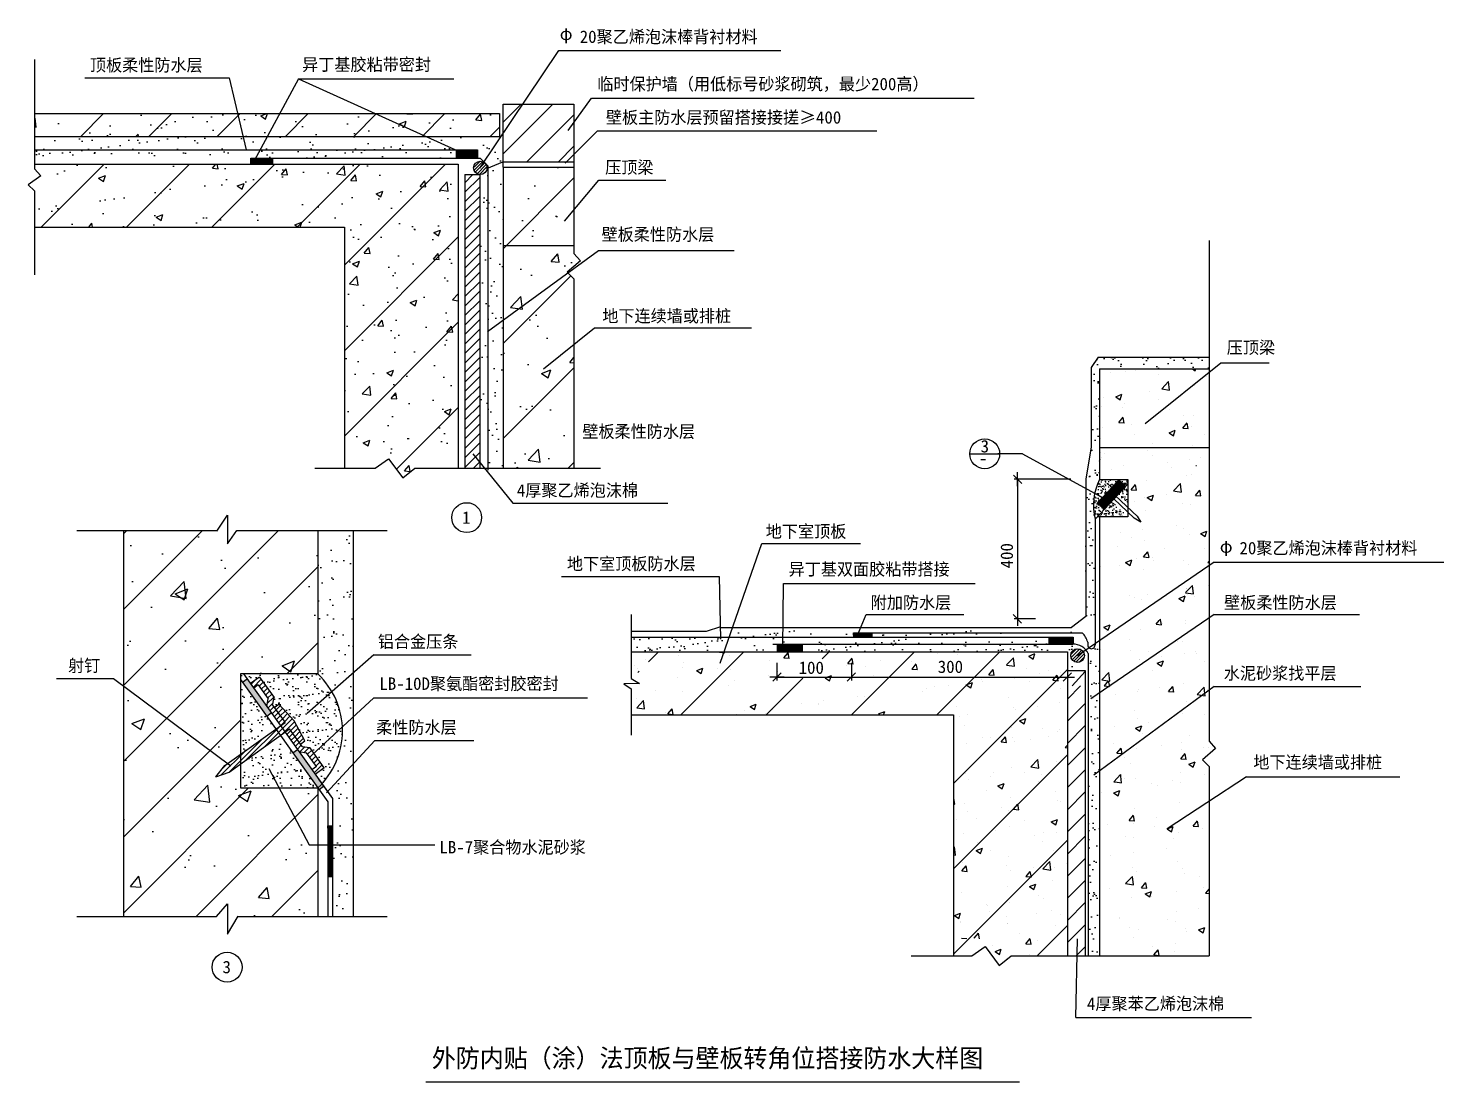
# Model space of a CAD drawing. Header units: metres. Extents: x 21 to 20130, y -1021 to 13938.
import ezdxf

# ---------------------------------------------------------------- set-up
doc = ezdxf.new("R2010")
doc.units = ezdxf.units.M
for name, color, linetype in [('THIN', 1, 'Continuous'), ('中型', 2, 'Continuous'), ('粗', 5, 'Continuous'), ('细', 1, 'Continuous')]:
    doc.layers.add(name, color=color, linetype=linetype)
pattern_1 = [(45, (0, 0), (-35.92102, 35.92102), [])]

# ---------------------------------------------------------------- blocks, each defined once
blk = doc.blocks.new('_ARCHTICK')
blk.add_line((-1, 0), (1, 0))
at = {"color": 2, "linetype": 'ByBlock'}
blk.add_lwpolyline([(-0.61, -0.61), (0.58, 0.58)], dxfattribs=at)

msp = doc.modelspace()

# ---------------------------------------------------------------- hatches: boundary and pattern name
at = {"layer": '细'}
h = msp.add_hatch(dxfattribs=at)
h.set_pattern_fill('AR-CONC', scale=5.4)
h.paths.add_polyline_path([(108.68, 12009.21), (108.68, 11940.8), (197.92, 11844.56), (20.6, 11717.52), (108.68, 11632.82), (108.68, 11116.48), (4511.04, 11116.48), (4511.04, 7691.89), (4949.86, 7691.89), (5140.34, 7824.82), (5340.78, 7555.33), (5510.39, 7691.89), (6129.79, 7691.89), (6129.79, 12009.21)])
h.paths.add_polyline_path([(6714.25, 12727.52), (108.68, 12727.52), (108.68, 12403.52), (6714.25, 12403.52)])
h = msp.add_hatch(dxfattribs=at)
h.set_pattern_fill('ANSI31', scale=216)
h.paths.add_polyline_path([(6714.25, 12403.52), (6714.25, 12727.52), (108.68, 12727.52), (108.68, 12403.52)])
h = msp.add_hatch(dxfattribs=at)
h.set_pattern_fill('ANSI31', scale=100)
h.paths.add_polyline_path([(7772.9, 12860.48), (6766.22, 12860.48), (6766.22, 12042.4), (7772.9, 12042.4)])
h = msp.add_hatch(dxfattribs=at)
h.set_pattern_fill('AR-SAND', scale=8)
h.paths.add_polyline_path([(108.68, 12403.52), (108.68, 12009.21), (3180.91, 12009.21), (3180.91, 12092.48), (3489.71, 12092.48), (6106.12, 12092.48), (6106.12, 12214.09), (6401.76, 12214.09), (6401.76, 12092.48), (6439.24, 12092.48), (6496.19, 12035.53, -0.09), (6520.86, 12010.85), (6547.24, 11984.48), (6547.24, 11951.85), (6764.41, 12042.4), (6752.96, 12527.6), (6714.25, 12482.1), (6714.25, 12403.52)])
h = msp.add_hatch(dxfattribs=at)
h.set_pattern_fill('SOLID')
h.paths.add_polyline_path([(3489.71, 12092.48), (3180.91, 12092.48), (3180.91, 12009.21), (3489.71, 12009.21)])
h = msp.add_hatch(dxfattribs=at)
h.set_pattern_fill('SOLID')
h.paths.add_polyline_path([(6401.76, 12214.09), (6106.12, 12214.09), (6106.12, 12092.48), (6401.76, 12092.48)])
h = msp.add_hatch(dxfattribs=at)
h.set_pattern_fill('ANSI31', scale=270)
h.paths.add_polyline_path([(6129.79, 12009.21), (108.68, 12009.21), (108.68, 11940.8), (197.92, 11844.56), (20.6, 11717.52), (108.68, 11632.82), (108.68, 11116.48), (4511.04, 11116.48), (4511.04, 7691.89), (4949.86, 7691.89), (5140.34, 7824.82), (5340.78, 7555.33), (5510.39, 7691.89), (6129.79, 7691.89)])
h = msp.add_hatch(dxfattribs=at)
h.set_pattern_fill('ANSI31', scale=10)
h.paths.add_polyline_path([(6537.52, 11957.09, 0.15), (6520.86, 12010.85), (6496.19, 12035.53, 0.57), (6347.73, 11965.74), (6353.13, 11965.74), (6353.13, 11924.41, 0.84)])
h = msp.add_hatch(dxfattribs=at)
h.set_pattern_fill('ANSI31', scale=10)
h.paths.add_polyline_path([(6520.86, 12010.85), (6496.19, 12035.53, 0.57), (6347.73, 11965.74), (6353.13, 11965.74), (6353.13, 11924.41, 0.84), (6537.52, 11957.09, 0.15)])
h = msp.add_hatch(dxfattribs=at)
h.set_pattern_fill('AR-SAND', scale=8)
h.paths.add_polyline_path([(6766.22, 11965.74), (6764.41, 12042.4), (6547.24, 11951.85), (6547.24, 9697.57), (6766.22, 9832.38)])
h.paths.add_polyline_path([(6766.22, 9832.38), (6547.24, 9697.57), (6547.24, 7691.89), (6766.22, 7691.89)])
h.paths.add_polyline_path([(6547.24, 9697.57), (6433.34, 9627.45), (6433.34, 7691.89), (6547.24, 7691.89)])
h.paths.add_polyline_path([(6547.24, 11951.85), (6537.04, 11947.6, -0.41), (6433.34, 11862.44), (6433.34, 9627.45), (6547.24, 9697.57)])
h = msp.add_hatch(dxfattribs=at)
h.set_pattern_fill('ANSI31', scale=300)
h.paths.add_polyline_path([(7771.82, 10379.89), (7677, 10474), (7865.45, 10636.54), (7771.82, 10739.2), (7771.82, 10852.02), (6766.22, 10852.02), (6766.22, 7691.89), (7771.82, 7691.89)])
h.paths.add_polyline_path([(7771.82, 11965.74), (6766.22, 11965.74), (6766.22, 10852.02), (7771.82, 10852.02)])
h = msp.add_hatch(dxfattribs=at)
h.set_pattern_fill('AR-CONC', scale=7.5)
h.paths.add_polyline_path([(7771.82, 11965.74), (6766.22, 11965.74), (6766.22, 10852.02), (7771.82, 10852.02)])
h.paths.add_polyline_path([(7771.82, 10379.89), (7677, 10474), (7865.45, 10636.54), (7771.82, 10739.2), (7771.82, 10852.02), (6766.22, 10852.02), (6766.22, 7691.89), (7771.82, 7691.89)])
h = msp.add_hatch(dxfattribs=at)
h.set_pattern_fill('ANSI31', scale=30)
h.paths.add_polyline_path([(6433.34, 11861), (6221.42, 11861), (6221.42, 7691.89), (6433.34, 7691.89)])
h = msp.add_hatch(dxfattribs=at)
h.set_pattern_fill('ANSI31', scale=30)
h.paths.add_polyline_path([(6433.34, 11861), (6221.42, 11861), (6221.42, 7691.89), (6433.34, 7691.89)])
h = msp.add_hatch(dxfattribs=at)
h.set_pattern_fill('AR-SAND', scale=5)
h.paths.add_polyline_path([(16796.27, 9265.99), (15220.67, 9265.99), (15120.67, 9120.31), (15120.67, 7995), (15043.27, 7535), (15043.27, 7406.37), (15172.83, 7335.89, -0.06), (15240.67, 7529.91), (15240.67, 9100.31), (16796.27, 9100.31)])
h = msp.add_hatch(dxfattribs=at)
h.set_pattern_fill('AR-SAND', scale=1.5)
h.paths.add_polyline_path([(15643.3, 7529.91), (15240.67, 7529.91, 0.17), (15169.65, 6961.42), (15506.35, 7317.77), (15643.3, 7188.38)])
h.paths.add_polyline_path([(15643.3, 7000.61), (15643.3, 7011.51), (15418.05, 7224.32), (15206.68, 7000.61)])
h = msp.add_hatch(dxfattribs=at)
h.set_pattern_fill('AR-SAND', scale=10)
h.paths.add_polyline_path([(15172.04, 7336.32), (15404.43, 7209.9), (15643.3, 7462.71), (15643.3, 7529.91), (15240.67, 7529.91, 0.06)])
h = msp.add_hatch(dxfattribs=at)
h.set_pattern_fill('SOLID')
h.paths.add_polyline_path([(15607.17, 7444.21), (15519.94, 7526.62), (15346.9, 7343.46), (15364.87, 7187.74)])
h = msp.add_hatch(dxfattribs=at)
h.set_pattern_fill('AR-SAND', scale=5)
h.paths.add_polyline_path([(15176.04, 6968.18), (15404.43, 7209.9), (15043.27, 7406.37), (15043.27, 5584.92), (14949.96, 5491.6), (15176.04, 5491.6)])
h = msp.add_hatch(dxfattribs=at)
h.set_pattern_fill('AR-SAND', scale=10)
h.paths.add_polyline_path([(15176.04, 6968.18), (15404.43, 7209.9), (15172.04, 7336.32, 0.11)])
h = msp.add_hatch(dxfattribs=at)
h.set_pattern_fill('SOLID')
h.paths.add_polyline_path([(15364.87, 7187.74), (15346.9, 7343.46), (15206.02, 7194.34), (15293.25, 7111.93)])
h = msp.add_hatch(dxfattribs=at)
h.set_pattern_fill('AR-CONC', scale=10)
h.paths.add_polyline_path([(3037.66, 4769.17), (4134.56, 4769.17), (4134.56, 6808.03), (2985.15, 6808.03), (2850.14, 6619.25), (2850.14, 7026.27), (2704.46, 6808.03), (1372.81, 6808.03), (1372.81, 4597.28), (2853.87, 3497.88), (3037.66, 3628.99)])
h.paths.add_polyline_path([(1372.81, 4597.28), (1372.81, 1326.18), (2695.71, 1326.18), (2850.14, 1506.13), (2850.14, 1073.67), (3001.84, 1326.18), (4134.56, 1326.18), (4134.56, 3150.71), (4134.51, 3150.78), (3037.66, 3150.78), (3037.66, 3491.41), (2876.62, 3376.52), (2684.54, 3308.29), (2811.57, 3467.7), (2853.87, 3497.88)])
h = msp.add_hatch(dxfattribs=at)
h.set_pattern_fill('ANSI31', scale=240)
h.paths.add_polyline_path([(3037.66, 4769.17), (4134.56, 4769.17), (4134.56, 6808.03), (1372.81, 6808.03), (1372.81, 1326.18), (4134.56, 1326.18), (4134.56, 3150.71), (4134.51, 3150.78), (3037.66, 3150.78), (3037.66, 3491.41), (2876.62, 3376.52), (2684.54, 3308.29), (2811.57, 3467.7), (3037.66, 3628.99)])
h = msp.add_hatch(dxfattribs=at)
h.set_pattern_fill('AR-SAND', scale=8)
h.paths.add_polyline_path([(4636.82, 6808.03), (4134.56, 6808.03), (4134.56, 4769.17, -0.41), (4191.54, 3208.59), (4341.36, 2998.58), (4341.36, 1326.18), (4636.82, 1326.18)])
h = msp.add_hatch(dxfattribs=at)
h.set_pattern_fill('AR-SAND', scale=5)
h.paths.add_polyline_path([(14911.2, 5452.84), (14843.27, 5384.92), (10665.6, 5384.92), (10643.64, 5321.11), (14911.2, 5321.11)])
h.paths.add_polyline_path([(10665.6, 5384.92), (10008.61, 5384.92), (9965.63, 5262.48), (10623.47, 5262.48)])
h.paths.add_polyline_path([(10008.61, 5384.92), (9855.05, 5384.92), (9652.16, 5317.93), (8586.54, 5317.93), (8586.54, 5262.48), (9965.63, 5262.48)])
h.paths.add_polyline_path([(9822.44, 5197.03), (9942.66, 5197.03), (9965.63, 5262.48), (8586.54, 5262.48), (8586.54, 5083.79), (9822.44, 5083.79)])
h.paths.add_polyline_path([(14911.2, 5187.82, 0.05), (14859.14, 5193.3), (14673.04, 5193.3), (10599.66, 5193.3), (10561.98, 5083.79), (14784.28, 5083.79), (14784.28, 4816.65), (14911.2, 4816.65), (14911.2, 4933.64, -0.36), (14831.24, 5029.4, -0.36), (14911.2, 5125.17)])
h.paths.add_polyline_path([(14673.04, 5262.48), (10623.47, 5262.48), (10599.66, 5193.3), (14673.04, 5193.3)])
h.paths.add_polyline_path([(10599.66, 5193.3), (10182.62, 5193.3), (10182.62, 5083.79), (10561.98, 5083.79)])
h = msp.add_hatch(dxfattribs=at)
h.set_pattern_fill('SOLID')
h.paths.add_polyline_path([(12009.53, 5352.1), (11744.02, 5352.1), (11744.02, 5295.83), (12009.53, 5295.83)])
h = msp.add_hatch(dxfattribs=at)
h.set_pattern_fill('SOLID')
h.paths.add_polyline_path([(14865.24, 5195.84), (14865.24, 5292.21), (14523.27, 5292.21), (14523.27, 5195.84)])
h = msp.add_hatch(dxfattribs=at)
h.set_pattern_fill('AR-SAND', scale=5)
h.paths.add_polyline_path([(15240.67, 5244.07), (15176.04, 5199.9), (15176.04, 5182.98, -0.66), (15089.9, 5141.04), (15045.08, 5110.41, -0.06), (15080.06, 5060.33), (15080.06, 797.54), (15102.93, 766.47), (15240.67, 766.47)])
h = msp.add_hatch(dxfattribs=at)
h.set_pattern_fill('SOLID')
h.paths.add_polyline_path([(10659.2, 5193.3), (10659.2, 5083.79), (11019.38, 5083.79), (11019.38, 5193.3)])
h = msp.add_hatch(dxfattribs=at)
h.set_pattern_fill('ANSI31', scale=10)
h.paths.add_polyline_path([(15025.9, 5029.4, 1), (14831.24, 5029.4, 1)])
h = msp.add_hatch(dxfattribs=at)
h.set_pattern_fill('ANSI31', scale=10)
h.paths.add_polyline_path([(15025.9, 5029.4, 1), (14831.24, 5029.4, 1)])
h = msp.add_hatch(dxfattribs=at)
h.set_pattern_fill('AR-SAND', scale=4)
h.paths.add_polyline_path([(4134.56, 4769.17), (3037.66, 4769.17), (3037.66, 3628.99), (3538.49, 3986.27), (3063.62, 4651.92), (3128.75, 4698.38), (3176.18, 4631.89), (3306.43, 4724.81), (3512.02, 4436.63), (3492.19, 4326.67), (3515.42, 4294.11), (3579.68, 4339.95), (3797.72, 4102.42), (3951.37, 3818.94), (3887.1, 3773.1), (3910.33, 3740.53), (4020.76, 3723.49), (4226.35, 3435.31), (4096.09, 3342.39), (4191.54, 3208.59, 0.41)])
h.paths.add_polyline_path([(3603.53, 3895.09), (3037.66, 3491.41), (3037.66, 3150.78), (4134.51, 3150.78)])
h = msp.add_hatch(dxfattribs=at)
h.set_pattern_fill('SOLID')
h.paths.add_polyline_path([(3128.75, 4698.38), (3063.62, 4651.92), (3407.43, 4169.99), (3472.55, 4216.45)])
h.paths.add_polyline_path([(4150.79, 3127.97), (4215.92, 3174.43), (3844.23, 3695.44), (3779.11, 3648.98)])
h = msp.add_hatch(dxfattribs=at)
h.set_pattern_fill('AR-SAND', scale=10)
h.paths.add_polyline_path([(3078.25, 4769.17), (3176.18, 4631.89), (3306.43, 4724.81), (3512.02, 4436.63), (3492.19, 4326.67), (3515.42, 4294.11), (3579.68, 4339.95), (3797.72, 4102.42), (3951.37, 3818.94), (3887.1, 3773.1), (3910.33, 3740.53), (4020.76, 3723.49), (4077.19, 3644.39), (4482.38, 4017.29, 0.19), (4134.56, 4769.17)])
h.paths.add_polyline_path([(4226.35, 3435.31), (4096.09, 3342.39), (4191.54, 3208.59, 0.2), (4482.38, 4017.29), (4077.19, 3644.39)])
h = msp.add_hatch(dxfattribs=at)
h.set_pattern_fill('ANSI32,_O', scale=16)
h.set_pattern_definition(pattern_1)
h.paths.add_polyline_path([(3603.61, 4032.73), (3668.74, 4079.19), (3492.19, 4326.67), (3512.02, 4436.63), (3306.43, 4724.81), (3176.18, 4631.89), (3222.64, 4566.77), (3287.77, 4613.23), (3427.3, 4417.63), (3407.48, 4307.67)])
h.paths.add_polyline_path([(3733.79, 3988.01), (3668.66, 3941.55), (3864.8, 3666.61), (3975.22, 3649.57), (4114.76, 3453.98), (4049.63, 3407.52), (4096.09, 3342.39), (4226.35, 3435.31), (4020.76, 3723.49), (3910.33, 3740.53)])
h = msp.add_hatch(dxfattribs=at)
h.set_pattern_fill('ANSI31', scale=70)
h.paths.add_polyline_path([(14784.28, 766.47), (15037.13, 766.47), (15037.13, 4598.51), (14846.63, 4598.51), (14784.28, 4539.77)])
h = msp.add_hatch(dxfattribs=at)
h.set_pattern_fill('ANSI31', scale=70)
h.paths.add_polyline_path([(15037.13, 4598.51), (14846.63, 4598.51), (14784.28, 4539.77), (14784.28, 766.47), (15037.13, 766.47)])
h = msp.add_hatch(dxfattribs=at)
h.set_pattern_fill('ANSI32,_O', scale=16)
h.set_pattern_definition(pattern_1)
h.paths.add_polyline_path([(3733.79, 3988.01), (3887.1, 3773.1), (3951.37, 3818.94), (3797.72, 4102.42), (3579.68, 4339.95), (3515.42, 4294.11), (3668.74, 4079.19), (2811.57, 3467.7), (2684.54, 3308.29), (2876.62, 3376.52)])
h = msp.add_hatch(dxfattribs=at)
h.set_pattern_fill('SOLID')
h.paths.add_polyline_path([(4276.23, 1890.67), (4341.36, 1890.67), (4341.36, 2610.77), (4276.23, 2610.77)])

# ---------------------------------------------------------------- linework, layer by layer
msp.add_line((5669.04, -1020.97), (14102.38, -1020.97))
at = {"layer": 'THIN'}
for p, q in [((4930.89, 5042.18), (6314.61, 5042.18)), ((4930.89, 4430.06), (7963.01, 4430.06)), ((4944.91, 3824.25), (6351.76, 3824.25))]:
    msp.add_line(p, q, dxfattribs=at)
at = {"layer": '中型'}
for p, q in [((108.68, 12727.52), (6714.25, 12727.52)), ((6714.25, 12727.52), (6714.25, 12403.52)), ((108.68, 12403.52), (6714.25, 12403.52)), ((3180.91, 12092.48), (6439.24, 12092.48)), ((6547.24, 11984.48), (6439.24, 12092.48)), ((6537.04, 11947.6), (6764.41, 12042.4)), ((6547.24, 11984.48), (6547.24, 7665.64)), ((6764.41, 12042.4), (7772.9, 12042.4)), ((15176.04, 6968.18), (15643.3, 7462.71)), ((15176.04, 6968.18), (15176.04, 5182.98)), ((1372.81, 6808.03), (1372.81, 1323.08)), ((4134.56, 6806.18), (4134.56, 4769.17)), ((8586.54, 5292.91), (14859.14, 5292.91)), ((11743.04, 5354.74), (14994.59, 5354.74)), ((10599.66, 5193.3), (14859.14, 5193.3)), ((15071.75, 5221.11), (15071.75, 5182.98)), ((15080.06, 5060.33), (15080.06, 766.47)), ((4134.56, 4769.17), (3037.66, 4769.17)), ((3037.66, 4769.17), (3037.66, 3150.78)), ((3037.66, 3150.78), (4134.56, 3150.78)), ((4134.56, 3150.78), (4134.56, 1323.08))]:
    msp.add_line(p, q, dxfattribs=at)
for centre, radius, start, end in [((15974.17, 7160.93), 821.08, 153.3, 193.58), ((14779.63, 5141.53), 302.77, 15.24, 44.77), ((14859.14, 4943.3), 250, 27.91, 90), ((15123.89, 5180.65), 52.2, 177.44, 2.56)]:
    msp.add_arc(centre, radius, start, end, dxfattribs=at)
at = {"layer": '粗'}
for p, q in [((108.68, 12009.21), (6129.79, 12009.21)), ((6129.79, 12009.21), (6129.79, 7691.89)), ((6766.22, 11965.74), (7771.82, 11965.74)), ((6766.22, 11965.74), (6766.22, 7691.89)), ((108.68, 11116.48), (4511.04, 11116.48)), ((4511.04, 11116.48), (4511.04, 7691.89)), ((6766.22, 10852.02), (7771.82, 10852.02)), ((15240.67, 9100.31), (16796.27, 9100.31)), ((15240.67, 9100.31), (15240.67, 7529.91)), ((15240.67, 7986.59), (16796.27, 7986.59)), ((15240.67, 7529.91), (15643.3, 7529.91)), ((15643.3, 7529.91), (15643.3, 7000.61)), ((15643.3, 7000.61), (15206.68, 7000.61)), ((15240.67, 7000.61), (15240.67, 766.47)), ((8586.54, 5083.79), (14784.28, 5083.79)), ((14784.28, 5083.79), (14784.28, 766.47)), ((8586.54, 4191.05), (13165.53, 4191.05)), ((13165.53, 4191.05), (13165.53, 766.47))]:
    msp.add_line(p, q, dxfattribs=at)
at = {"layer": '细'}
for p, q in [((108.68, 13496.62), (108.68, 11940.8)), ((6433.85, 11953.16), (7558.01, 13621.6)), ((7558.01, 13621.6), (10713.76, 13621.6)), ((824.89, 13233.22), (2872.43, 13233.22)), ((2872.43, 13233.22), (3114.03, 12214.09)), ((3859.43, 13221.44), (3230.69, 12056.18)), ((3859.43, 13221.44), (6228.23, 12152.95)), ((3859.43, 13221.44), (6067.67, 13221.44)), ((7692.42, 12487.63), (8020.52, 12947.99)), ((8020.52, 12947.99), (13457.74, 12947.99)), ((6766.22, 12860.48), (7772.9, 12860.48)), ((6766.22, 11965.74), (6766.22, 12860.48)), ((7772.9, 12860.48), (7772.9, 11965.74)), ((7646.08, 12024.6), (8106.85, 12484.95)), ((8106.85, 12484.95), (12074.86, 12484.95)), ((7771.82, 12394.86), (7771.82, 10739.2)), ((108.68, 12214.09), (6391.21, 12214.09)), ((108.68, 11940.8), (197.92, 11844.56)), ((197.92, 11844.56), (20.6, 11717.52)), ((20.6, 11717.52), (108.68, 11632.82)), ((6221.42, 11861), (6221.42, 7691.89)), ((6221.42, 11861), (6433.34, 11861)), ((6433.34, 11861), (6433.34, 7691.89)), ((7640.36, 11201.44), (8125.39, 11782.94)), ((8125.39, 11782.94), (9080.02, 11782.94)), ((108.68, 11632.82), (108.68, 10439.36)), ((16796.27, 10925), (16796.27, 3813.78)), ((6546.8, 9632.8), (8119.52, 10781.06)), ((7771.82, 10739.2), (7865.45, 10636.54)), ((8119.52, 10781.06), (10046.89, 10781.06)), ((7865.45, 10636.54), (7677, 10474)), ((7677, 10474), (7771.82, 10379.89)), ((7771.82, 10379.89), (7771.82, 7691.89)), ((7338.01, 9103.1), (8063.51, 9682.7)), ((8063.51, 9682.7), (10295.74, 9682.7)), ((15220.67, 9265.99), (15120.67, 9120.31)), ((15220.67, 9265.99), (16796.27, 9265.99)), ((15120.67, 9120.31), (15120.67, 7995)), ((15402.23, 9050.96), (15402.23, 9050.96)), ((15607.3, 9068.35), (15607.3, 9068.35)), ((15744.1, 9073.57), (15744.1, 9073.57)), ((15886.67, 8328.36), (16962.65, 9187.95)), ((16560.99, 9100.31), (16599.93, 9074.05)), ((16600, 9074.13), (16608.78, 9100.31)), ((16962.65, 9187.95), (17648.2, 9187.95)), ((16080.18, 9022.32), (16080.18, 9022.32)), ((16123.17, 8818.67), (16222.09, 8921.77)), ((16236.17, 8800.97), (16222.14, 8921.58)), ((16591.91, 8863.91), (16591.91, 8863.91)), ((16758.14, 8993.67), (16758.14, 8993.67)), ((15298.36, 8693.18), (15298.36, 8693.18)), ((15469.68, 8707.04), (15532.85, 8664.43)), ((15469.75, 8707.17), (15558.67, 8741.3)), ((15532.91, 8664.52), (15558.66, 8741.26)), ((15950.42, 8782.6), (15950.42, 8782.6)), ((16072.13, 8672.62), (16072.13, 8672.62)), ((16123.36, 8818.11), (16236.31, 8800.59)), ((15273.2, 8567.44), (15273.2, 8567.44)), ((15559.74, 8547.36), (15559.74, 8547.36)), ((15591.14, 8609.3), (15591.14, 8609.3)), ((16237.69, 8518.71), (16237.69, 8518.71)), ((15282.91, 8270.41), (15282.91, 8270.41)), ((15514.1, 8340.92), (15590.01, 8334.28)), ((15514.51, 8340.97), (15575.74, 8413.94)), ((15590.43, 8332.95), (15575.75, 8412.55)), ((15691.67, 8315.81), (15691.67, 8315.81)), ((15934.98, 8359.83), (15934.98, 8359.83)), ((16425.02, 8261.23), (16500.93, 8254.59)), ((16425.44, 8261.27), (16486.66, 8334.24)), ((16432.31, 8442.94), (16432.31, 8442.94)), ((16501.35, 8253.24), (16486.67, 8332.85)), ((16540.1, 8277.32), (16540.1, 8277.32)), ((16576.46, 8441.13), (16576.46, 8441.13)), ((15257.04, 8108.4), (15257.04, 8108.4)), ((15738.03, 8171.72), (15738.03, 8171.72)), ((16227.75, 8195.72), (16290.92, 8153.11)), ((16227.82, 8195.84), (16316.75, 8229.98)), ((16290.98, 8153.19), (16316.74, 8229.94)), ((16736.62, 8164.09), (16736.62, 8164.09)), ((6337.65, 7893.6), (6905.28, 7193.74)), ((13396.25, 7895.32), (13820.85, 7895.32)), ((14145.05, 7895), (13795.05, 7895)), ((14145.05, 7895), (15429.69, 7196.16)), ((15120.67, 7995), (15043.27, 7535)), ((15255.33, 7909.83), (15255.33, 7909.83)), ((15267.47, 7847.63), (15267.47, 7847.63)), ((15312.43, 7898.39), (15312.43, 7898.39)), ((15919.53, 7937.05), (15919.53, 7937.05)), ((15990.38, 7869.75), (15990.38, 7869.75)), ((15995.98, 8036.96), (15995.98, 8036.96)), ((16561.02, 8018.36), (16561.02, 8018.36)), ((4090.6, 7691.89), (4949.86, 7691.89)), ((4949.86, 7691.89), (5140.34, 7824.82)), ((5140.34, 7824.82), (5340.78, 7555.33)), ((5340.78, 7555.33), (5510.39, 7691.89)), ((5510.39, 7691.89), (8150.6, 7691.89)), ((15240.67, 7816.91), (15249.67, 7820.36)), ((15240.67, 7793.55), (15249.65, 7820.32)), ((15403.93, 7670.82), (15403.93, 7670.82)), ((15580.21, 7727.8), (15580.21, 7727.8)), ((16206, 7776.41), (16206, 7776.41)), ((16258.16, 7699.15), (16258.16, 7699.15)), ((16523.93, 7818.27), (16523.93, 7818.27)), ((16607.39, 7728.59), (16619.74, 7728.59)), ((16668.34, 7841.1), (16668.34, 7841.1)), ((14830.67, 7535), (14025.05, 7535)), ((14075.05, 7535), (14075.05, 5550.73)), ((15043.27, 7535), (15043.27, 5584.92)), ((15690.73, 7385.69), (15751.96, 7458.65)), ((15740.36, 7465.38), (15740.36, 7465.38)), ((15766.64, 7377.66), (15751.96, 7457.27)), ((15904.09, 7514.28), (15904.09, 7514.28)), ((16291.54, 7371.33), (16390.46, 7474.43)), ((16396.59, 7422.07), (16390.52, 7474.24)), ((16481, 7592.51), (16481, 7592.51)), ((16545.58, 7595.58), (16545.58, 7595.58)), ((15252.03, 7424.85), (15252.03, 7424.85)), ((15345.38, 7349.57), (15732.37, 6983.96)), ((15378.38, 7384.5), (15783.58, 7001.69)), ((15690.31, 7385.64), (15766.22, 7379)), ((15871.9, 7275.51), (15871.9, 7275.51)), ((15918.74, 7274.78), (15981.91, 7232.17)), ((15918.82, 7274.9), (16007.74, 7309.03)), ((15981.97, 7232.25), (16007.72, 7309)), ((16189.83, 7317.37), (16189.83, 7317.37)), ((16291.73, 7370.77), (16315.54, 7367.08)), ((16315.54, 7367.08), (16404.68, 7353.25)), ((16404.55, 7353.63), (16396.59, 7422.07)), ((16601.24, 7305.95), (16677.15, 7299.3)), ((16601.65, 7305.99), (16662.88, 7378.96)), ((16677.56, 7297.96), (16662.88, 7377.57)), ((16670.82, 7380.69), (16670.82, 7380.69)), ((6905.28, 7193.74), (9107.35, 7193.74)), ((15737.72, 7224.19), (15737.72, 7224.19)), ((15888.65, 7091.5), (15888.65, 7091.5)), ((16415.67, 7195.55), (16415.67, 7195.55)), ((16530.13, 7172.8), (16530.13, 7172.8)), ((2697.31, 6797.32), (2850.14, 7026.27)), ((2850.14, 7026.27), (2850.14, 6619.25)), ((15829.04, 6925.21), (15732.37, 6983.96)), ((15777.02, 7009.6), (15829.04, 6925.21)), ((16336.72, 6879.79), (16336.72, 6879.79)), ((710.58, 6808.03), (2704.46, 6808.03)), ((2850.14, 6619.25), (2985.15, 6808.03)), ((2985.15, 6808.03), (5121.07, 6808.03)), ((4636.82, 6808.03), (4636.82, 1326.18)), ((15537.8, 6774.61), (15537.8, 6774.61)), ((15687.92, 6707.62), (15687.92, 6707.62)), ((15855.73, 6816.46), (15855.73, 6816.46)), ((15873.21, 6668.73), (15873.21, 6668.73)), ((16428.57, 6834.75), (16428.57, 6834.75)), ((16514.69, 6750.03), (16514.69, 6750.03)), ((16676.81, 6763.45), (16739.98, 6720.84)), ((16676.89, 6763.57), (16765.81, 6797.71)), ((16740.04, 6720.93), (16765.8, 6797.67)), ((9850.49, 4922.53), (10441.24, 6620.88)), ((10441.24, 6620.88), (11842, 6620.88)), ((15490.41, 6575.23), (15490.41, 6575.23)), ((15866.95, 6430.4), (15928.17, 6503.37)), ((15942.85, 6422.38), (15928.16, 6501.98)), ((16168.36, 6546.58), (16168.36, 6546.58)), ((16732.88, 6555.9), (16732.88, 6555.9)), ((16869.13, 6356.98), (14925.47, 5028.66)), ((15251.59, 6301.64), (15251.59, 6301.64)), ((15521.63, 6315.56), (15521.63, 6315.56)), ((15609.73, 6353.84), (15672.9, 6311.23)), ((15609.81, 6353.96), (15698.73, 6388.09)), ((15672.96, 6311.31), (15698.71, 6388.06)), ((15758.19, 6404.63), (15758.19, 6404.63)), ((15857.76, 6245.95), (15857.76, 6245.95)), ((15866.53, 6430.36), (15942.44, 6423.72)), ((15992.23, 6428.77), (15992.23, 6428.77)), ((16002.62, 6378.88), (16002.62, 6378.88)), ((16436.14, 6375.99), (16436.14, 6375.99)), ((16499.25, 6327.25), (16499.25, 6327.25)), ((16777.45, 6350.66), (16796.27, 6349.02)), ((16777.87, 6350.71), (16796.27, 6372.63)), ((16869.13, 6356.98), (20129.61, 6356.98)), ((7595.6, 6153.22), (9835.99, 6153.22)), ((9835.99, 6153.22), (9853.49, 5264.27)), ((10742.63, 5139.34), (10751.17, 6054.76)), ((10751.17, 6054.76), (13475.1, 6054.76)), ((15668.53, 5877.98), (15668.53, 5877.98)), ((15736.61, 5857.19), (15736.61, 5857.19)), ((15915.7, 5901.03), (15915.7, 5901.03)), ((16367.8, 5842.51), (16430.97, 5799.9)), ((16367.88, 5842.63), (16456.81, 5876.76)), ((16431.03, 5799.99), (16456.78, 5876.73)), ((16459.92, 5923.99), (16558.84, 6027.08)), ((16460.1, 5923.43), (16573.05, 5905.91)), ((16470.59, 5983.58), (16470.59, 5983.58)), ((16477.26, 5984.33), (16477.26, 5984.33)), ((16483.8, 5904.48), (16483.8, 5904.48)), ((16572.92, 5906.29), (16558.89, 6026.91)), ((16593.65, 5872.38), (16593.65, 5872.38)), ((16788.53, 6025.43), (16788.53, 6025.43)), ((15842.32, 5823.18), (15842.32, 5823.18)), ((8586.54, 5614.67), (8586.54, 4704.63)), ((9855.05, 5437.11), (9652.16, 5370.12)), ((9855.05, 5430.56), (14843.27, 5430.56)), ((11808.35, 5327.77), (11922.75, 5613.77)), ((11922.75, 5613.77), (13313.58, 5613.77)), ((14330.67, 5550.73), (14025.05, 5550.73)), ((15043.27, 5584.92), (14843.27, 5430.56)), ((16869.13, 5613.7), (15115.79, 4414.37)), ((15300.72, 5432.9), (15363.89, 5390.29)), ((15300.8, 5433.02), (15389.72, 5467.15)), ((15363.95, 5390.37), (15389.7, 5467.12)), ((16042.74, 5475.07), (16118.65, 5468.43)), ((16043.17, 5475.12), (16087.25, 5527.65)), ((16087.25, 5527.65), (16104.39, 5548.08)), ((16105.59, 5540.09), (16104.37, 5546.7)), ((16119.05, 5467.09), (16105.59, 5540.09)), ((16136.5, 5482.67), (16136.5, 5482.67)), ((16454.43, 5524.53), (16454.43, 5524.53)), ((16468.36, 5481.7), (16468.36, 5481.7)), ((16869.13, 5613.7), (18935.8, 5613.7)), ((9652.16, 5370.12), (8586.54, 5370.12)), ((15334.43, 5377.08), (15334.43, 5377.08)), ((15668.39, 5252.06), (15668.39, 5252.06)), ((15826.88, 5400.4), (15826.88, 5400.4)), ((4930.89, 5042.18), (3984.31, 4207.67)), ((8831.24, 4941.96), (8973.06, 5083.79)), ((9264.57, 5034.88), (9264.57, 5034.88)), ((9292.66, 4191.05), (10185.39, 5083.79)), ((9842.51, 5077.66), (9918.42, 5071.02)), ((9842.92, 5077.7), (9848.02, 5083.79)), ((9918.83, 5069.72), (9916.23, 5083.79)), ((10753.84, 4998.01), (10815.07, 5070.97)), ((10829.75, 4990.01), (10815.06, 5069.62)), ((11298.8, 4984.86), (11397.73, 5083.79)), ((11717.33, 4191.05), (12610.06, 5083.79)), ((12469.58, 5083.79), (12471.66, 5082.38)), ((12471.72, 5082.47), (12472.16, 5083.79)), ((12929.66, 4191.05), (13822.4, 5083.79)), ((12934.52, 5061.12), (12934.52, 5061.12)), ((13221.64, 5045.03), (13221.64, 5045.03)), ((14233.72, 5023.4), (14322.64, 5057.54)), ((14296.87, 4980.76), (14322.62, 5057.5)), ((15258.21, 5110.11), (15258.21, 5110.11)), ((15684.18, 5099.43), (15684.18, 5099.43)), ((15936.16, 5081.47), (15936.16, 5081.47)), ((16346.34, 5223.42), (16346.34, 5223.42)), ((16424.82, 5226.56), (16424.82, 5226.56)), ((16452.92, 5058.93), (16452.92, 5058.93)), ((16601.32, 5086.95), (16601.32, 5086.95)), ((16614.12, 5052.83), (16614.12, 5052.83)), ((8636.19, 4892.94), (8636.19, 4892.94)), ((8671.12, 4840.7), (8671.12, 4840.7)), ((8783.58, 4971.56), (8783.58, 4971.56)), ((9314.14, 4864.3), (9314.14, 4864.3)), ((9330.74, 4935.92), (9330.74, 4935.92)), ((9516.32, 4817.21), (9605.25, 4851.35)), ((9579.48, 4774.57), (9605.23, 4851.31)), ((9811.45, 4840.13), (9811.45, 4840.13)), ((9982.81, 5025.34), (9982.81, 5025.34)), ((9992.1, 4835.66), (9992.1, 4835.66)), ((10552.09, 4967.27), (10552.09, 4967.27)), ((10657.31, 4929.42), (10657.31, 4676.04)), ((10753.43, 4997.96), (10829.34, 4991.32)), ((11651.46, 4892.21), (11651.46, 4892.21)), ((11664.35, 4918.27), (11740.26, 4911.63)), ((11664.77, 4918.31), (11725.99, 4991.28)), ((11715.44, 4929.42), (11715.44, 4676.04)), ((11715.44, 4929.42), (11715.44, 4676.04)), ((11740.66, 4910.31), (11725.98, 4989.92)), ((11920.53, 4868.51), (11920.53, 4868.51)), ((12132.45, 4955.53), (12132.45, 4955.53)), ((12562.02, 4949.81), (12562.02, 4949.81)), ((12575.28, 4838.57), (12651.19, 4831.93)), ((12575.69, 4838.61), (12636.91, 4911.58)), ((12651.58, 4830.61), (12636.9, 4910.22)), ((13165.53, 3214.58), (14784.28, 4833.33)), ((13666.65, 4758.92), (13727.87, 4831.88)), ((13742.54, 4750.91), (13727.86, 4830.52)), ((13917.5, 4897.07), (14016.42, 5000.17)), ((13917.69, 4896.52), (14030.64, 4879)), ((14030.51, 4879.38), (14016.47, 4999.99)), ((14202.89, 4845.17), (14202.89, 4845.17)), ((14233.64, 5023.28), (14296.81, 4980.67)), ((14784.89, 4929.42), (14784.89, 4676.04)), ((15802.4, 4981.77), (15802.4, 4981.77)), ((15811.43, 4977.63), (15811.43, 4977.63)), ((16058.79, 4921.57), (16121.96, 4878.96)), ((16058.88, 4921.69), (16147.8, 4955.82)), ((16120.33, 5023.63), (16120.33, 5023.63)), ((16122.02, 4879.05), (16147.77, 4955.79)), ((16729.14, 4947.71), (16729.14, 4947.71)), ((423.3, 4703.87), (1229.22, 4703.87)), ((1229.22, 4703.87), (2900.34, 3463.38)), ((3037.66, 4688.31), (4276.23, 2952.12)), ((3063.62, 4651.92), (3128.75, 4698.38)), ((3078.25, 4769.17), (4341.36, 2998.58)), ((3306.43, 4724.81), (3176.18, 4631.89)), ((3306.43, 4724.81), (3512.02, 4436.63)), ((8703.85, 4635.69), (8483.03, 4628.8)), ((8483.03, 4628.8), (8586.54, 4559.86)), ((8586.54, 4704.63), (8703.85, 4635.69)), ((8678.29, 4789.01), (8697.23, 4807.96)), ((9250.84, 4713), (9250.84, 4713)), ((9516.25, 4817.09), (9579.42, 4774.48)), ((9732.54, 4639.58), (9732.54, 4639.58)), ((10050.47, 4681.43), (10050.47, 4681.43)), ((10504.99, 4191.05), (11024.49, 4710.55)), ((10531.46, 4744.76), (10531.46, 4744.76)), ((10608.85, 4683.87), (10608.85, 4683.87)), ((10657.31, 4726.04), (11715.44, 4726.04)), ((10670.05, 4807.01), (10670.05, 4807.01)), ((11341.4, 4715.38), (11404.57, 4672.77)), ((11341.48, 4715.5), (11430.4, 4749.63)), ((11404.63, 4672.86), (11430.38, 4749.6)), ((11715.44, 4726.04), (14784.89, 4726.04)), ((12025.96, 4749.73), (12025.96, 4749.73)), ((12883.95, 4721.08), (12883.95, 4721.08)), ((13346.67, 4613.79), (13435.6, 4647.92)), ((13409.82, 4571.14), (13435.57, 4647.89)), ((13561.9, 4692.44), (13561.9, 4692.44)), ((13579.38, 4665.4), (13579.38, 4665.4)), ((13642.28, 4718.03), (13642.28, 4718.03)), ((13666.23, 4758.88), (13742.14, 4752.24)), ((14038.3, 4711.68), (14038.3, 4711.68)), ((14239.85, 4663.79), (14239.85, 4663.79)), ((14381.44, 4771), (14381.44, 4771)), ((14519.34, 4812.85), (14519.34, 4812.85)), ((14577.15, 4679.18), (14653.06, 4672.54)), ((14577.57, 4679.22), (14638.8, 4752.19)), ((14653.46, 4671.21), (14638.78, 4750.82)), ((14679.78, 4792.98), (14679.78, 4792.98)), ((14784.28, 4816.65), (15037.13, 4816.65)), ((14851.98, 4598.51), (15037.13, 4803.86)), ((15037.13, 4816.65), (15037.13, 766.47)), ((15247.84, 4693.45), (15247.84, 4693.45)), ((15272.9, 4686.86), (15371.82, 4789.95)), ((15273.08, 4686.31), (15386.03, 4668.79)), ((15308.46, 4599.53), (15369.68, 4672.49)), ((15384.34, 4591.51), (15369.66, 4671.11)), ((15385.9, 4669.17), (15371.87, 4789.78)), ((15988.49, 4820.58), (15988.49, 4820.58)), ((16437.48, 4636.15), (16437.48, 4636.15)), ((3287.77, 4613.23), (3222.64, 4566.77)), ((3287.77, 4613.23), (3427.3, 4417.63)), ((3492.19, 4326.67), (3512.02, 4436.63)), ((4930.89, 4430.06), (4052.06, 3621.26)), ((8586.54, 4559.86), (8586.54, 3898.07)), ((8930.47, 4533.98), (8930.47, 4533.98)), ((9315.3, 4513.14), (9315.3, 4513.14)), ((9967.36, 4602.57), (9967.36, 4602.57)), ((11798.35, 4454.63), (11798.35, 4454.63)), ((11905.09, 4445.74), (11905.09, 4445.74)), ((11980.95, 4463.77), (11980.95, 4463.77)), ((12726.61, 4527.04), (12726.61, 4527.04)), ((12780.45, 4560.22), (12780.45, 4560.22)), ((12901.63, 4590.9), (12901.63, 4590.9)), ((13098.39, 4602.08), (13098.39, 4602.08)), ((13346.59, 4613.67), (13409.76, 4571.06)), ((13386.23, 4622.26), (13386.23, 4622.26)), ((13946.59, 4439.18), (13946.59, 4439.18)), ((14687.24, 4566.32), (14687.24, 4566.32)), ((16869.13, 4592.99), (15159.71, 3332.06)), ((15308.04, 4599.49), (15383.95, 4592.84)), ((15415.72, 4606.51), (15415.72, 4606.51)), ((15468.3, 4480.87), (15468.3, 4480.87)), ((15786.23, 4522.72), (15786.23, 4522.72)), ((15795.99, 4554.85), (15795.99, 4554.85)), ((16093.67, 4577.86), (16093.67, 4577.86)), ((16218.96, 4519.79), (16294.87, 4513.15)), ((16219.38, 4519.83), (16280.61, 4592.8)), ((16267.22, 4586.05), (16267.22, 4586.05)), ((16295.26, 4511.81), (16280.58, 4591.41)), ((16628.29, 4476.65), (16727.21, 4579.74)), ((16628.48, 4476.09), (16706.67, 4463.97)), ((16706.67, 4463.97), (16741.43, 4458.58)), ((16737.21, 4494.1), (16727.26, 4579.57)), ((16741.3, 4458.95), (16737.21, 4494.1)), ((16771.63, 4549.22), (16771.63, 4549.22)), ((16869.13, 4592.99), (18953.01, 4592.99)), ((3407.48, 4307.67), (3427.3, 4417.63)), ((3492.19, 4326.67), (3668.74, 4079.19)), ((3515.42, 4294.11), (3579.68, 4339.95)), ((3579.68, 4339.95), (3797.72, 4102.42)), ((8655.68, 4417.92), (8655.68, 4417.92)), ((8664.3, 4290.58), (8763.21, 4393.67)), ((8664.48, 4290.04), (8777.43, 4272.52)), ((8777.3, 4272.88), (8763.27, 4393.5)), ((9108.21, 4202.11), (9169.44, 4275.08)), ((9184.11, 4194.13), (9169.43, 4273.74)), ((10197.36, 4243.85), (10197.36, 4243.85)), ((10274.32, 4305.77), (10337.49, 4263.16)), ((10274.4, 4305.88), (10363.32, 4340.02)), ((10337.55, 4263.24), (10363.3, 4339.99)), ((10593.4, 4261.09), (10593.4, 4261.09)), ((10999.43, 4349.45), (10999.43, 4349.45)), ((11240.3, 4336.64), (11240.3, 4336.64)), ((11253.03, 4356.31), (11253.03, 4356.31)), ((11317.36, 4391.3), (11317.36, 4391.3)), ((12099.55, 4204.17), (12188.48, 4238.31)), ((12172.61, 4191.05), (12188.46, 4238.27)), ((13205.94, 4312.05), (13205.94, 4312.05)), ((14022.86, 4288.9), (14022.86, 4288.9)), ((14047.35, 4270.09), (14047.35, 4270.09)), ((14365.28, 4311.95), (14365.28, 4311.95)), ((14664.34, 4370.21), (14664.34, 4370.21)), ((15732.87, 4249.01), (15732.87, 4249.01)), ((16473.52, 4376.14), (16473.52, 4376.14)), ((2811.57, 3467.7), (3668.74, 4079.19)), ((3407.43, 4169.99), (3472.55, 4216.45)), ((3951.37, 3818.94), (3797.72, 4102.42)), ((9066.83, 4215.33), (9066.83, 4215.33)), ((9107.81, 4202.07), (9183.72, 4195.43)), ((10076.73, 4191.05), (10080.36, 4195.38)), ((10080.9, 4191.05), (10080.35, 4194.04)), ((10499.66, 4209.5), (10499.66, 4209.5)), ((12099.47, 4204.06), (12118.75, 4191.05)), ((13245.28, 4164.5), (13245.28, 4164.5)), ((13314.59, 4043.47), (13314.59, 4043.47)), ((13370.79, 4199.48), (13370.79, 4199.48)), ((14104.66, 4102.34), (14167.84, 4059.73)), ((14104.75, 4102.46), (14193.67, 4136.59)), ((14167.9, 4059.82), (14193.65, 4136.56)), ((15452.13, 4021.82), (15452.13, 4021.82)), ((15749.87, 4000.75), (15838.79, 4034.88)), ((15780.55, 4132.07), (15780.55, 4132.07)), ((15813.01, 3958.11), (15838.76, 4034.85)), ((15933.12, 4085.14), (15933.12, 4085.14)), ((16422.03, 4213.38), (16422.03, 4213.38)), ((16735.19, 4190.74), (16735.19, 4190.74)), ((2876.62, 3376.52), (3733.79, 3988.01)), ((3910.33, 3740.53), (3733.79, 3988.01)), ((4944.91, 3824.25), (4255.31, 3079.96)), ((13582.37, 3872.88), (13582.37, 3872.88)), ((13690.97, 3867.61), (13690.97, 3867.61)), ((13842.87, 3803.63), (13904.09, 3876.6)), ((13918.75, 3795.63), (13904.06, 3875.23)), ((13992.54, 4014.83), (13992.54, 4014.83)), ((14007.41, 3866.13), (14007.41, 3866.13)), ((14260.32, 3844.24), (14260.32, 3844.24)), ((14431.61, 3994.74), (14431.61, 3994.74)), ((14512.17, 3874.37), (14512.17, 3874.37)), ((14648.9, 3947.43), (14648.9, 3947.43)), ((14670.49, 3986.19), (14670.49, 3986.19)), ((15749.78, 4000.63), (15812.95, 3958.02)), ((15846.36, 3928.9), (15846.36, 3928.9)), ((16524.32, 3900.25), (16524.32, 3900.25)), ((3779.11, 3648.98), (3844.23, 3695.44)), ((3864.8, 3666.61), (3975.22, 3649.57)), ((3887.1, 3773.1), (3951.37, 3818.94)), ((3910.33, 3740.53), (4020.76, 3723.49)), ((4114.76, 3453.98), (3975.22, 3649.57)), ((4226.35, 3435.31), (4020.76, 3723.49)), ((13165.53, 2002.25), (14784.28, 3621)), ((13355.35, 3776.71), (13355.35, 3776.71)), ((13713.25, 3769.19), (13713.25, 3769.19)), ((13842.45, 3803.59), (13918.36, 3796.95)), ((14031.18, 3811.05), (14031.18, 3811.05)), ((14753.37, 3723.9), (14784.28, 3721.19)), ((14753.79, 3723.94), (14784.28, 3760.28)), ((15436.19, 3786.95), (15436.19, 3786.95)), ((15484.25, 3644.2), (15560.16, 3637.56)), ((15484.68, 3644.24), (15545.9, 3717.21)), ((15560.55, 3636.22), (15545.86, 3715.83)), ((15765.1, 3709.3), (15765.1, 3709.3)), ((16114.14, 3758.31), (16114.14, 3758.31)), ((16395.6, 3564.55), (16456.82, 3637.51)), ((16401.09, 3689.84), (16401.09, 3689.84)), ((16406.59, 3790.6), (16406.59, 3790.6)), ((16471.47, 3556.52), (16456.78, 3636.13)), ((16889.9, 3711.11), (16701.45, 3548.57)), ((16719.02, 3731.69), (16719.02, 3731.69)), ((16792.09, 3729.66), (16792.09, 3729.66)), ((16796.27, 3813.78), (16889.9, 3711.11)), ((2684.54, 3308.29), (2811.57, 3467.7)), ((3438.31, 3424.46), (4008.88, 2341.74)), ((4114.76, 3453.98), (4049.63, 3407.52)), ((4226.35, 3435.31), (4096.09, 3342.39)), ((13991.97, 3443.35), (13991.97, 3443.35)), ((14265.91, 3449.73), (14364.83, 3552.82)), ((14266.1, 3449.18), (14379.05, 3431.66)), ((14378.92, 3432.04), (14364.89, 3552.65)), ((14633.46, 3524.66), (14633.46, 3524.66)), ((15599.02, 3584.24), (15599.02, 3584.24)), ((15680.44, 3491.24), (15680.44, 3491.24)), ((16395.17, 3564.51), (16471.08, 3557.87)), ((16421.08, 3618.38), (16421.08, 3618.38)), ((16507.85, 3489.3), (16571.03, 3446.69)), ((16507.94, 3489.42), (16596.87, 3523.55)), ((16571.08, 3446.78), (16596.83, 3523.53)), ((16701.45, 3548.57), (16796.27, 3454.46)), ((16796.27, 3454.46), (16796.27, 766.47)), ((2684.54, 3308.29), (2876.62, 3376.52)), ((4145.22, 3273.52), (4341.36, 2998.58)), ((13339.91, 3353.93), (13339.91, 3353.93)), ((13379.15, 3268.29), (13379.15, 3268.29)), ((13697.08, 3310.14), (13697.08, 3310.14)), ((13739.88, 3369.27), (13739.88, 3369.27)), ((14178.07, 3373.47), (14178.07, 3373.47)), ((14379.18, 3236.98), (14379.18, 3236.98)), ((14417.83, 3340.63), (14417.83, 3340.63)), ((15441.27, 3239.52), (15540.19, 3342.61)), ((15441.45, 3238.97), (15462.09, 3235.77)), ((15462.09, 3235.77), (15554.4, 3221.45)), ((15543.33, 3315.93), (15540.24, 3342.44)), ((15554.27, 3221.83), (15543.33, 3315.93)), ((15593.7, 3283.34), (15593.7, 3283.34)), ((15749.66, 3286.52), (15749.66, 3286.52)), ((17328.9, 3307.27), (16198.93, 2568.48)), ((16271.65, 3254.7), (16271.65, 3254.7)), ((16384.93, 3230.79), (16384.93, 3230.79)), ((16391.15, 3367.83), (16391.15, 3367.83)), ((16725.39, 3339.53), (16725.39, 3339.53)), ((17328.9, 3307.27), (19508.26, 3307.27)), ((4150.79, 3127.97), (4215.92, 3174.43)), ((13638.53, 3109.85), (13638.53, 3109.85)), ((13795.65, 3181.4), (13858.83, 3138.79)), ((13795.74, 3181.52), (13884.66, 3215.65)), ((13858.88, 3138.88), (13884.64, 3215.62)), ((13976.53, 3020.58), (13976.53, 3020.58)), ((14618.01, 3101.88), (14618.01, 3101.88)), ((15244.1, 3085.26), (15244.1, 3085.26)), ((15264.93, 3083.34), (15264.93, 3083.34)), ((15440.77, 3079.69), (15503.94, 3037.08)), ((15440.86, 3079.8), (15529.78, 3113.94)), ((15504, 3037.17), (15529.75, 3113.91)), ((15984.75, 3212.39), (15984.75, 3212.39)), ((16066.99, 3188.93), (16066.99, 3188.93)), ((4276.23, 2952.12), (4276.23, 1326.18)), ((4341.36, 2998.58), (4341.36, 1326.18)), ((13165.53, 2996.42), (13169.39, 3001.01)), ((13165.53, 2922.95), (13183.65, 2921.36)), ((13184.03, 2920.04), (13169.35, 2999.65)), ((13324.46, 2931.16), (13324.46, 2931.16)), ((13843.97, 2872.56), (13843.97, 2872.56)), ((13942.85, 2831), (13942.85, 2831)), ((14018.66, 2848.31), (14094.57, 2841.67)), ((14019.08, 2848.35), (14080.31, 2921.32)), ((14094.95, 2840.34), (14080.27, 2919.95)), ((14646.04, 2978.16), (14646.04, 2978.16)), ((14683.49, 2958.13), (14683.49, 2958.13)), ((15734.22, 2863.75), (15734.22, 2863.75)), ((16375.7, 2945.05), (16375.7, 2945.05)), ((13202.2, 2703.86), (13202.2, 2703.86)), ((13362.98, 2809.24), (13362.98, 2809.24)), ((13492.57, 2720.31), (13492.57, 2720.31)), ((14170.52, 2691.66), (14170.52, 2691.66)), ((14553.73, 2670.08), (14616.9, 2627.47)), ((14553.81, 2670.19), (14642.74, 2704.32)), ((14602.57, 2679.11), (14602.57, 2679.11)), ((14616.96, 2627.55), (14642.71, 2704.3)), ((15346.39, 2634.38), (15346.39, 2634.38)), ((15660.46, 2688.92), (15736.37, 2682.28)), ((15660.89, 2688.96), (15722.12, 2761.93)), ((15736.75, 2680.94), (15722.07, 2760.54)), ((15729.13, 2640.82), (15729.13, 2640.82)), ((15732.9, 2688.03), (15732.9, 2688.03)), ((16050.83, 2729.89), (16050.83, 2729.89)), ((16469.77, 2767.95), (16469.77, 2767.95)), ((16531.82, 2793.21), (16531.82, 2793.21)), ((16571.82, 2609.26), (16633.04, 2682.23)), ((16647.67, 2601.24), (16632.99, 2680.84)), ((4276.23, 2610.77), (4341.36, 2610.77)), ((13309.02, 2508.38), (13309.02, 2508.38)), ((13760.34, 2549.72), (13760.34, 2549.72)), ((13961.08, 2597.8), (13961.08, 2597.8)), ((14311.94, 2477.26), (14311.94, 2477.26)), ((14438.3, 2521.07), (14438.3, 2521.07)), ((14629.88, 2519.11), (14629.88, 2519.11)), ((15614.16, 2463.78), (15614.16, 2463.78)), ((15718.77, 2440.97), (15718.77, 2440.97)), ((16024.34, 2605.73), (16024.34, 2605.73)), ((16198.84, 2568.36), (16262.01, 2525.75)), ((16198.93, 2568.48), (16287.86, 2602.61)), ((16262.07, 2525.84), (16287.82, 2602.59)), ((16292.12, 2435.14), (16292.12, 2435.14)), ((16360.26, 2522.28), (16360.26, 2522.28)), ((16571.39, 2609.22), (16647.3, 2602.58)), ((16702.29, 2577.09), (16702.29, 2577.09)), ((4008.88, 2341.74), (5796.68, 2341.74)), ((13165.53, 789.91), (14784.28, 2408.66)), ((13165.53, 2302.89), (13177.81, 2315.69)), ((13191.9, 2194.91), (13177.86, 2315.52)), ((13486.64, 2260.46), (13549.82, 2217.85)), ((13486.73, 2260.57), (13575.65, 2294.71)), ((13509.87, 2371.66), (13509.87, 2371.66)), ((13549.87, 2217.94), (13575.62, 2294.68)), ((13687.23, 2259.42), (13687.23, 2259.42)), ((14427.87, 2386.55), (14427.87, 2386.55)), ((14587.13, 2256.33), (14587.13, 2256.33)), ((15716.73, 2228.98), (15716.73, 2228.98)), ((16197.72, 2292.31), (16197.72, 2292.31)), ((13165.53, 2198.65), (13192.02, 2194.54)), ((13239.9, 2074.75), (13239.9, 2074.75)), ((13284.38, 1972.76), (13345.6, 2045.73)), ((13293.58, 2085.61), (13293.58, 2085.61)), ((13360.24, 1964.76), (13345.56, 2044.36)), ((13917.85, 2046.11), (13917.85, 2046.11)), ((13945.64, 2175.03), (13945.64, 2175.03)), ((14295.78, 2018.21), (14295.78, 2018.21)), ((14434.29, 2002.39), (14533.21, 2105.48)), ((14547.29, 1984.7), (14533.26, 2105.31)), ((14595.81, 2017.47), (14595.81, 2017.47)), ((14776.77, 2081.53), (14776.77, 2081.53)), ((15398.8, 2187.13), (15398.8, 2187.13)), ((15703.33, 2018.2), (15703.33, 2018.2)), ((16344.82, 2099.5), (16344.82, 2099.5)), ((4276.23, 1890.67), (4341.36, 1890.67)), ((13175.78, 1870.76), (13175.78, 1870.76)), ((13283.95, 1972.72), (13359.86, 1966.08)), ((13977.85, 1976.35), (13977.85, 1976.35)), ((14194.88, 1893.03), (14270.79, 1886.39)), ((14195.3, 1893.07), (14256.53, 1966.03)), ((14271.16, 1885.06), (14256.48, 1964.66)), ((14434.47, 2001.84), (14547.42, 1984.32)), ((14571.68, 1833.56), (14571.68, 1833.56)), ((15609.65, 1792.17), (15708.56, 1895.27)), ((15676.69, 1883.05), (15676.69, 1883.05)), ((15722.65, 1774.49), (15708.62, 1895.1)), ((15771.67, 1960.18), (15771.67, 1960.18)), ((16417.34, 2010.19), (16417.34, 2010.19)), ((16449.63, 1931.54), (16449.63, 1931.54)), ((16665.69, 1897), (16665.69, 1897)), ((13278.13, 1662.83), (13278.13, 1662.83)), ((13930.2, 1752.25), (13930.2, 1752.25)), ((14244.72, 1749.14), (14307.89, 1706.53)), ((14244.81, 1749.25), (14333.73, 1783.38)), ((14307.94, 1706.61), (14333.7, 1783.36)), ((14375.44, 1628.79), (14375.44, 1628.79)), ((15382.63, 1728.08), (15382.63, 1728.08)), ((15609.83, 1791.63), (15722.78, 1774.11)), ((15836.68, 1733.64), (15912.59, 1727)), ((15837.11, 1733.68), (15898.34, 1806.64)), ((15863.62, 1791.4), (15863.62, 1791.4)), ((15889.83, 1647.43), (15953, 1604.81)), ((15889.93, 1647.53), (15978.85, 1681.67)), ((15912.96, 1725.65), (15898.28, 1805.26)), ((15953.06, 1604.9), (15978.81, 1681.65)), ((16329.37, 1676.73), (16329.37, 1676.73)), ((16721.65, 1731.34), (16721.65, 1731.34)), ((16747.6, 1653.94), (16796.27, 1649.68)), ((16748.03, 1653.98), (16796.27, 1711.46)), ((2695.71, 1326.18), (2850.14, 1506.13)), ((2850.14, 1506.13), (2850.14, 1073.67)), ((13634.79, 1501.66), (13634.79, 1501.66)), ((13643.75, 1475.45), (13643.75, 1475.45)), ((13961.68, 1517.31), (13961.68, 1517.31)), ((14442.67, 1580.63), (14442.67, 1580.63)), ((14556.24, 1410.78), (14556.24, 1410.78)), ((15687.89, 1595.42), (15687.89, 1595.42)), ((15981, 1604.21), (15981, 1604.21)), ((16649.52, 1437.95), (16649.52, 1437.95)), ((710.58, 1326.18), (2695.71, 1326.18)), ((2850.14, 1073.67), (3002.96, 1328.06)), ((3001.84, 1326.18), (5121.07, 1326.18)), ((13177.63, 1339.52), (13240.81, 1296.91)), ((13177.72, 1339.63), (13266.65, 1373.77)), ((13240.86, 1297), (13266.61, 1373.74)), ((13260.37, 1255.2), (13260.37, 1255.2)), ((13262.69, 1240.06), (13262.69, 1240.06)), ((13670.54, 1397.14), (13670.54, 1397.14)), ((13914.75, 1329.48), (13914.75, 1329.48)), ((13938.32, 1226.55), (13938.32, 1226.55)), ((13939.1, 1222.81), (13939.1, 1222.81)), ((14348.5, 1368.5), (14348.5, 1368.5)), ((14679.75, 1349.94), (14679.75, 1349.94)), ((15524.36, 1311.21), (15524.36, 1311.21)), ((15529.52, 1290.5), (15529.52, 1290.5)), ((16202.32, 1282.57), (16202.32, 1282.57)), ((16313.93, 1253.95), (16313.93, 1253.95)), ((16331.59, 1396.1), (16331.59, 1396.1)), ((13280.13, 1017.44), (13356.04, 1010.8)), ((13447.54, 1016.4), (13447.54, 1016.4)), ((13460.59, 1017.48), (13521.82, 1090.44)), ((13536.45, 1009.47), (13521.76, 1089.08)), ((14108.57, 1079.73), (14108.57, 1079.73)), ((14191.48, 937.78), (14252.71, 1010.75)), ((14267.33, 929.77), (14252.65, 1009.38)), ((14354.42, 766.47), (14784.28, 1196.33)), ((14616.27, 1197.91), (14616.27, 1197.91)), ((14901.36, -107.57), (14924.61, 1008.7)), ((15672.45, 1172.65), (15672.45, 1172.65)), ((15725.38, 1032.63), (15725.38, 1032.63)), ((15792.14, 1140.62), (15792.14, 1140.62)), ((16466.03, 1159.76), (16466.03, 1159.76)), ((16470.09, 1111.98), (16470.09, 1111.98)), ((16647.9, 1136.1), (16711.08, 1093.49)), ((16648, 1136.21), (16736.92, 1170.34)), ((16711.13, 1093.58), (16736.88, 1170.32)), ((13424.31, 766.47), (13614.78, 899.39)), ((13614.78, 899.39), (13815.23, 629.91)), ((13719.27, 906.7), (13719.27, 906.7)), ((13755.67, 828.2), (13818.84, 785.59)), ((13755.76, 828.3), (13844.68, 862.44)), ((13818.9, 785.67), (13844.65, 862.42)), ((14191.05, 937.74), (14266.96, 931.1)), ((14360.76, 988.01), (14360.76, 988.01)), ((15997.49, 895.19), (15997.49, 895.19)), ((16013.33, 778.39), (16074.55, 851.36)), ((16089.17, 770.37), (16074.48, 849.98)), ((16298.49, 831.18), (16298.49, 831.18)), ((16315.42, 937.05), (16315.42, 937.05)), ((12565.05, 766.47), (13424.31, 766.47)), ((13815.23, 629.91), (13984.84, 766.47)), ((13915.79, 722.95), (13915.79, 722.95)), ((13984.84, 766.47), (16796.27, 766.47)), ((14244.09, 778.36), (14244.09, 778.36)), ((16012.89, 778.35), (16088.8, 771.71)), ((14901.36, -107.57), (17398.09, -107.57))]:
    msp.add_line(p, q, dxfattribs=at)
for points in [[(3180.91, 12092.48), (3489.71, 12092.48), (3489.71, 12009.21), (3180.91, 12009.21)], [(6106.12, 12214.09), (6401.76, 12214.09), (6401.76, 12092.48), (6106.12, 12092.48)], [(14523.27, 5292.21), (14865.24, 5292.21), (14865.24, 5195.84), (14523.27, 5195.84)]]:
    msp.add_lwpolyline(points, close=True, dxfattribs=at)
for centre, radius in [((6442.43, 11957.09), 95.09), ((13608.55, 7895.32), 212.3), ((6248.88, 6989.44), 212.3), ((14928.57, 5029.4), 97.33), ((2844.89, 605.54), 212.3)]:
    msp.add_circle(centre, radius, dxfattribs=at)
msp.add_arc((3371.94, 3960), 1111.91, 313.3, 46.7, dxfattribs=at)

# ---------------------------------------------------------------- block references
at = {"layer": '细', "xscale": 100, "yscale": 100, "zscale": 100}
for p, rotation in [((14075.05, 7535), 90), ((14075.05, 5550.73), 270), ((10657.31, 4726.04), 180)]:
    msp.add_blockref('_ARCHTICK', p, dxfattribs=dict(at, rotation=rotation))
for p in [(11715.44, 4726.04), (14784.89, 4726.04)]:
    msp.add_blockref('_ARCHTICK', p, dxfattribs=at)

# ---------------------------------------------------------------- texts
for s, p in [('φ', (7571.12, 13771.83)), ('20聚乙烯泡沫棒背衬材料', (7854.7, 13731.18)), ('顶板柔性防水层', (896.14, 13328.98)), ('异丁基胶粘带密封', (3911.31, 13336.54)), ('临时保护墙（用低标号砂浆砌筑，最少200高）', (8104.66, 13060.13)), ('壁板主防水层预留搭接接搓≥400', (8226.31, 12585.62)), ('壁板柔性防水层', (8164.99, 10923.69)), ('壁板柔性防水层', (7891.94, 8124.81)), ('φ', (16948.93, 6490.77)), ('20聚乙烯泡沫棒背衬材料', (17228.12, 6469.05)), ('地下室顶板防水层', (7672.7, 6247.53)), ('异丁基双面胶粘带搭接', (10822.95, 6169.36)), ('附加防水层', (11989.06, 5695.37)), ('壁板柔性防水层', (17009.52, 5695.49)), ('100', (10964.93, 4770.61)), ('300', (12941.39, 4783.9)), ('LB-7聚合物水泥砂浆', (5861.64, 2221.03))]:
    msp.add_text(s, height=176).set_placement(p)
msp.add_text('400', height=176, rotation=90).set_placement((14009.54, 6269.02))
at = {"layer": '细'}
for s, height, p in [('压顶梁', 176, (8216.4, 11876.15)), ('地下连续墙或排桩', 176, (8175.55, 9765.54)), ('压顶梁', 176, (17047.54, 9317.93)), ('3', 176, (13550.58, 7915.37)), ('-', 176, (13526.86, 7744.62)), ('4厚聚乙烯泡沫棉', 176, (6961.7, 7288.98)), ('1', 176, (6183.91, 6901.63)), ('地下室顶板', 176, (10498.39, 6706.42)), ('铝合金压条', 176, (4986.85, 5141.03)), ('射钉', 176, (585.44, 4800.64)), ('水泥砂浆找平层', 176, (17005.78, 4690.85)), ('LB-10D聚氨酯密封胶密封', 176, (5008.47, 4543.87)), ('柔性防水层', 176, (4962.89, 3923.11)), ('地下连续墙或排桩', 176, (17425.13, 3428.03)), ('3', 176, (2779.92, 519.25)), ('4厚聚苯乙烯泡沫棉', 176, (15061.57, -0.89)), ('外防内贴（涂）法顶板与壁板转角位搭接防水大样图', 262, (5753.23, -817.43))]:
    msp.add_text(s, height=height, dxfattribs=at).set_placement(p)

doc.saveas('drawing.dxf')
